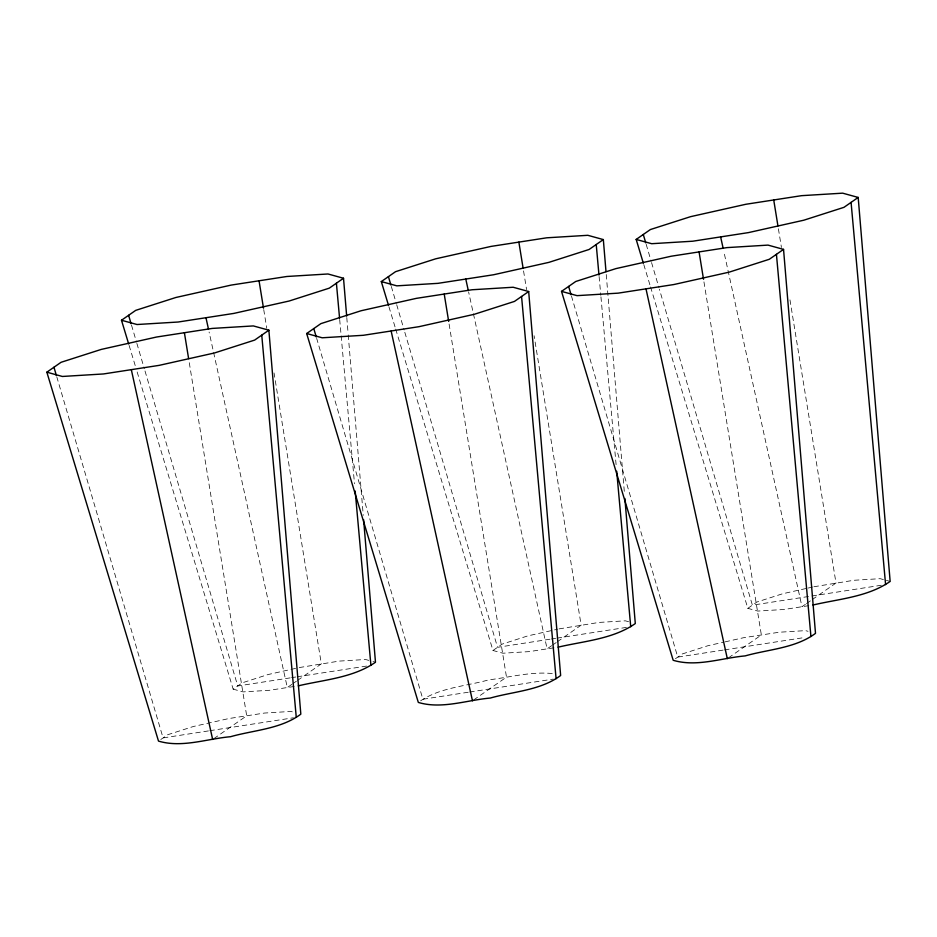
<?xml version="1.0" encoding="UTF-8"?>
<svg xmlns="http://www.w3.org/2000/svg" width="937" height="937" viewBox="0 0 937 937"><rect width="100%" height="100%" fill="white"/><g stroke="black" fill="none" stroke-linecap="round" stroke-linejoin="round"><path stroke-width="0.7" stroke-dasharray="4.68 3.51" d="M160.789 739.516L167.629 734.749L193.373 726.503L228.839 718.55L264.527 713.045L290.88 711.441L293.363 712.12M137.142 371.954L233.161 689.152L242.273 682.815L268.017 674.558L297.814 667.882M213.788 738.684L246.689 715.798L188.852 360.089M291.84 684.373L287.308 687.535L209.103 332.003M292.976 683.588L296.373 681.222M297.509 680.426L321.332 663.853L274.037 372.949M420.608 700.841C440.472 687.442 466.064 686.247 488.657 679.887C510.337 677.275 532.614 670.986 554.423 673.797M395.695 329.086L492.979 650.489L502.091 644.141L527.836 635.883L557.632 629.207M473.607 700.009L506.495 677.123L448.671 321.414M551.659 645.698L547.114 648.861L468.605 291.899M552.795 644.914L556.191 642.548M557.328 641.751L581.151 625.178L534.09 335.715M675.46 658.699L682.3 653.944L708.044 645.687L723.645 642.185M650.547 286.945L747.831 608.336L756.944 601.999L782.688 593.742L806.804 588.342M728.459 657.868L761.359 634.981L703.523 279.273M805.375 604.353L801.978 606.719L723.774 251.186M806.511 603.557L811.055 600.406M812.18 599.61L836.003 583.037L789.411 296.455M299.231 667.566L339.182 661.1L365.524 659.496L371.743 661.206M559.049 628.891L598.989 622.426L625.342 620.821L629.078 621.852M808.233 588.026L812.484 587.066M813.902 586.749L853.853 580.284L880.206 578.679L885.172 580.05M725.062 641.868L743.509 637.734L779.197 632.229L805.551 630.624L808.045 631.304M881.342 585.25L752.388 605.173L659.402 289.252M290.142 677.884L237.717 685.978L144.731 370.056M291.559 677.662L295.811 677.006M297.228 676.783L366.672 666.055M549.96 639.21L497.535 647.315L404.55 331.393M551.378 638.987L555.629 638.331M557.046 638.12L626.478 627.392M808.842 605.653L784.128 609.472L757.775 611.076L747.831 608.336M294.171 686.47L269.458 690.288L243.105 691.893L233.161 689.152M553.99 647.795L529.276 651.613L502.923 653.218L492.979 650.489M723.083 650.102L677.744 657.106L571.523 296.256M724.5 649.891L805.27 637.406M208.412 730.919L163.073 737.923L56.852 377.072M209.829 730.696L293.433 717.789M468.231 692.244L422.88 699.248L316.671 338.398M469.648 692.033L553.252 679.114M886.414 580.39L890.15 581.42M372.985 661.545L375.479 662.236M643.789 264.585L650.126 285.551M388.925 306.727L395.273 327.692M129.107 345.402L135.455 366.367M646.179 244.311L651.133 261.165M651.555 262.571L658.992 287.846M391.315 286.464L396.281 303.307M396.691 304.712L404.128 329.988M131.508 325.127L136.462 341.982M136.872 343.387L144.31 368.663M778.401 228.769L781.446 247.497M523.549 270.91L526.594 289.638M263.73 309.585L266.776 328.301M599.106 276.497L600.816 295.389M600.945 296.842L616.3 466.872M339.686 319.529L354.514 483.75M606.239 274.482L624.522 494.115M346.784 317.526L348.119 333.525M348.236 334.977L363.251 515.327"/><path stroke-width="1.41" d="M46.85 372.188L61.069 362.291L101.231 349.419L156.561 337.027L212.242 328.418L253.341 325.924L268.872 330.187L300.824 714.17C280.725 729.103 253.927 730.064 230.502 736.716C206.866 738.789 181.954 748.124 158.505 741.097L46.85 372.188L62.369 376.463L103.48 373.957L159.161 365.36L214.491 352.968L254.641 340.096L268.872 330.187M128.685 344.008L121.494 320.255L135.724 310.358L175.875 297.486L231.205 285.082L286.886 276.485L327.997 273.979L343.516 278.254L346.667 316.062M343.516 278.254L329.297 288.151L289.135 301.023L233.805 313.415L178.124 322.023L137.025 324.518L121.494 320.255M306.668 333.525L320.887 323.628L361.05 310.756L416.379 298.353L472.061 289.756L513.16 287.249L528.679 291.524L560.642 675.507C540.544 690.44 513.745 691.401 490.32 698.042C466.685 700.126 441.772 709.45 418.324 702.422L306.668 333.525L322.187 337.788L363.298 335.294L418.968 326.685L474.298 314.293L514.46 301.421L528.679 291.524M388.504 305.333L381.312 281.58L395.543 271.683L435.693 258.811L491.023 246.408L546.704 237.811L587.815 235.304L603.334 239.579L605.993 271.578M603.334 239.579L589.104 249.476L548.953 262.348L493.623 274.752L437.942 283.349L396.831 285.844L381.312 281.58M561.521 291.384L575.751 281.487L615.902 268.614L671.232 256.211L726.913 247.614L768.024 245.107L783.543 249.383L815.506 633.365C795.396 648.287 768.598 649.247 745.173 655.9C721.537 657.985 696.636 667.308 673.188 660.28L561.521 291.384L577.04 295.647L618.151 293.152L673.832 284.543L729.162 272.152L769.312 259.28L783.543 249.383M643.356 263.192L636.176 239.439L650.395 229.542L690.557 216.67L745.887 204.266L801.557 195.669L842.668 193.163L858.187 197.438L890.15 581.42C867.849 596.998 838.861 598.907 812.953 605.021M858.187 197.438L843.968 207.335L803.805 220.207L748.476 232.599L692.794 241.207L651.695 243.702L636.176 239.439M298.282 685.837C324.19 679.723 353.167 677.814 375.479 662.236L363.615 519.695M558.101 647.162C584.009 641.06 612.985 639.151 635.298 623.562L624.885 498.472M643.286 234.484L645.769 242.917M568.63 286.429L571.113 294.85M388.422 276.626L390.905 285.059M313.778 328.571L316.261 336.992M128.615 315.3L131.086 323.722M53.959 367.245L56.443 375.667M720.635 236.909L723.153 248.328M645.991 288.842L727.323 658.664M465.783 279.05L468.289 290.47M391.139 330.995L472.471 700.806M205.964 317.713L208.482 329.145M131.321 369.658L212.652 739.469M773.728 199.968L777.933 225.887M699.072 251.912L703.523 279.273M518.864 242.109L523.08 268.029M444.22 294.054L448.671 321.414M259.045 280.784L263.496 308.144M184.402 332.729L188.618 358.648M851.077 202.38L885.594 584.594M776.433 254.325L810.938 636.528M596.225 244.522L598.977 275.045M616.698 471.229L630.73 626.736M521.569 296.467L556.086 678.669M336.406 283.197L339.557 318.076M355.17 491.011L370.923 665.399M261.751 335.141L296.268 717.344"/></g></svg>
